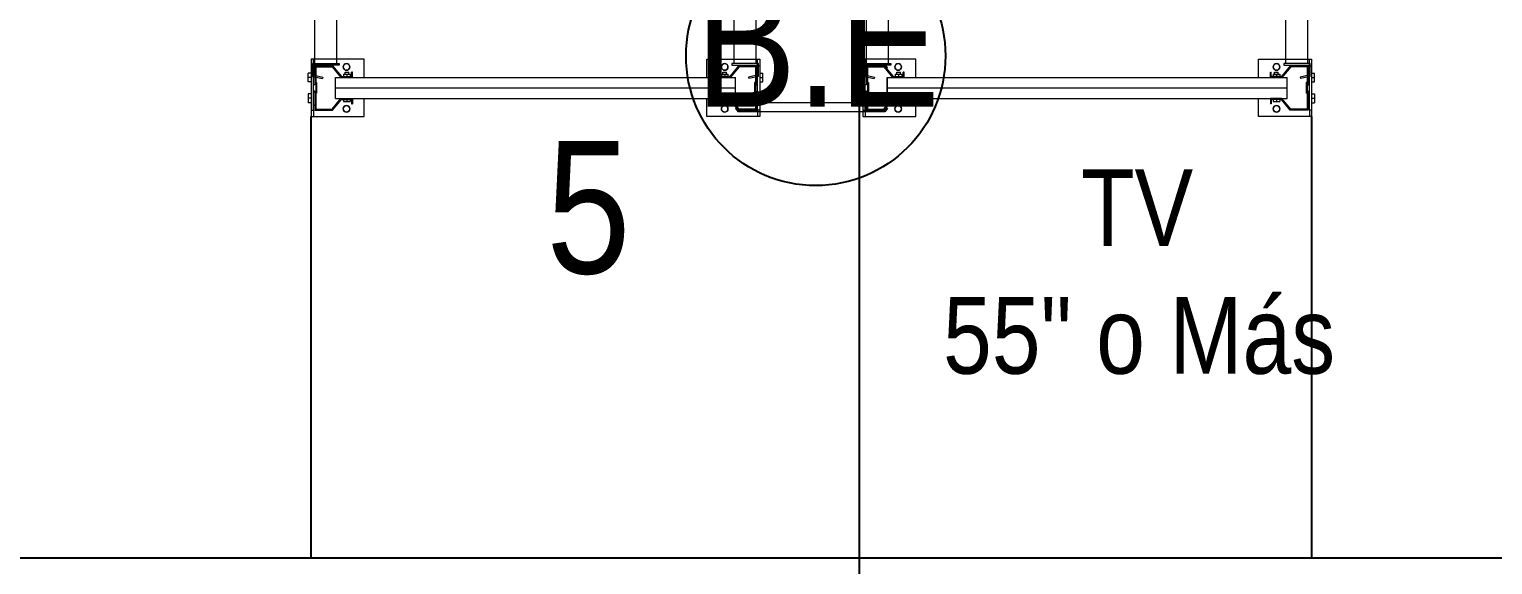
# Model space of a CAD drawing. Header units: metres. Extents: x 0 to 8715937, y -236336 to 216.
# Drawn here: x 126.767 to 130.083, y 72.114 to 73.327 of the extents above; entities that cross this region are included whole.
import ezdxf

# ---------------------------------------------------------------- set-up
doc = ezdxf.new("R2010")
doc.units = ezdxf.units.M
doc.header["$MEASUREMENT"] = 0
doc.header["$PDMODE"] = 3
doc.linetypes.add('ACAD_ISO10W100', pattern=[18, 12, -3, 0, -3])
for name, color, linetype in [('0-BLOCK-EQUIPAMIENTO', 7, 'Continuous'), ('0-BLOCK-ESTRUCTURA', 7, 'Continuous'), ('AAA BAST', 5, 'Continuous'), ('AAA CONECT', 3, 'Continuous'), ('AAA LARG', 1, 'Continuous'), ('COTAS INTERIORES', 2, 'Continuous'), ('EJES', 251, 'ACAD_ISO10W100'), ('INSTALACIONES', 165, 'Continuous'), ('MURO 20 - vista', 5, 'Continuous'), ('TEXTO', 7, 'Continuous')]:
    doc.layers.add(name, color=color, linetype=linetype)
doc.styles.add('AR', font='arial.ttf')
doc.dimstyles.new('CotaLoc0', dxfattribs={"dimtxt": 0.23, "dimasz": 0.18, "dimexe": 0.12, "dimexo": 0.37, "dimgap": 0.07, "dimtad": 1, "dimzin": 0, "dimdsep": 46, "dimtxsty": 'AR', "dimcen": 0.9, "dimclrd": 251, "dimclre": 251, "dimadec": 0, "dimazin": 0, "dimtfac": 1, "dimtofl": 0, "dimtmove": 1, "dimatfit": 3, "dimfxl": 0.18, "dimtolj": 1, "dimtzin": 0, "dimarcsym": 1})

# ---------------------------------------------------------------- blocks, each defined once
blk = doc.blocks.new('DPM-ESTRUCTURA')
at = {"layer": 'EJES', "ltscale": 0.4}
blk.add_line((40.9278, 41.5801), (40.9278, 112.3301), dxfattribs=at)
blk = doc.blocks.new('1A MODULO D FTE')
at = {"layer": 'AAA BAST', "lineweight": 5}
for points in [[(-2.34, 0.415), (-2.34, 0.417), (-2.35, 0.417), (-2.35, 0.44), (-2.326, 0.46), (-2.326, 0.5), (-2.366, 0.5), (-2.366, 0.498), (-2.386, 0.498), (-2.386, 0.5), (-2.426, 0.5), (-2.426, 0.46), (-2.402, 0.44), (-2.402, 0.417), (-2.412, 0.417), (-2.412, 0.415), (-2.4, 0.415), (-2.4, 0.4409), (-2.424, 0.4609), (-2.424, 0.498), (-2.388, 0.498), (-2.388, 0.496), (-2.364, 0.496), (-2.364, 0.498), (-2.328, 0.498), (-2.328, 0.4609), (-2.352, 0.4409), (-2.352, 0.415)], [(-2.34, -0.415), (-2.34, -0.417), (-2.35, -0.417), (-2.35, -0.44), (-2.326, -0.46), (-2.326, -0.5), (-2.366, -0.5), (-2.366, -0.498), (-2.386, -0.498), (-2.386, -0.5), (-2.426, -0.5), (-2.426, -0.46), (-2.402, -0.44), (-2.402, -0.417), (-2.412, -0.417), (-2.412, -0.415), (-2.4, -0.415), (-2.4, -0.4409), (-2.424, -0.4609), (-2.424, -0.498), (-2.388, -0.498), (-2.388, -0.496), (-2.364, -0.496), (-2.364, -0.498), (-2.328, -0.498), (-2.328, -0.4609), (-2.352, -0.4409), (-2.352, -0.415)], [(-2.34, -0.835), (-2.34, -0.833), (-2.35, -0.833), (-2.35, -0.81), (-2.326, -0.79), (-2.326, -0.75), (-2.366, -0.75), (-2.366, -0.752), (-2.386, -0.752), (-2.386, -0.75), (-2.426, -0.75), (-2.426, -0.79), (-2.402, -0.81), (-2.402, -0.833), (-2.412, -0.833), (-2.412, -0.835), (-2.4, -0.835), (-2.4, -0.8091), (-2.424, -0.7891), (-2.424, -0.752), (-2.388, -0.752), (-2.388, -0.754), (-2.364, -0.754), (-2.364, -0.752), (-2.328, -0.752), (-2.328, -0.7891), (-2.352, -0.8091), (-2.352, -0.835)], [(-2.34, -1.665), (-2.34, -1.667), (-2.35, -1.667), (-2.35, -1.69), (-2.326, -1.71), (-2.326, -1.75), (-2.366, -1.75), (-2.366, -1.748), (-2.386, -1.748), (-2.386, -1.75), (-2.426, -1.75), (-2.426, -1.71), (-2.402, -1.69), (-2.402, -1.667), (-2.412, -1.667), (-2.412, -1.665), (-2.4, -1.665), (-2.4, -1.6909), (-2.424, -1.7109), (-2.424, -1.748), (-2.388, -1.748), (-2.388, -1.746), (-2.364, -1.746), (-2.364, -1.748), (-2.328, -1.748), (-2.328, -1.7109), (-2.352, -1.6909), (-2.352, -1.665)]]:
    blk.add_hatch(color=251, dxfattribs=at).paths.add_polyline_path(points)
at = {"layer": 'AAA BAST', "color": 251, "lineweight": 5}
for p, q in [((-2.426, 0.5082), (-2.441, 0.5082)), ((-2.441, 0.5082), (-2.441, 0.3882)), ((-2.426, 0.5032), (-2.441, 0.5032)), ((-2.326, 0.5082), (-2.426, 0.5082)), ((-2.426, 0.5082), (-2.426, 0.5032)), ((-2.426, 0.5032), (-2.326, 0.5032)), ((-2.386, 0.5), (-2.426, 0.5)), ((-2.426, 0.5), (-2.426, 0.46)), ((-2.424, 0.498), (-2.424, 0.4609)), ((-2.388, 0.498), (-2.424, 0.498)), ((-2.416, 0.5), (-2.416, 0.5032)), ((-2.416, 0.5032), (-2.383, 0.5032)), ((-2.3895, 0.5152), (-2.4095, 0.5152)), ((-2.4095, 0.5082), (-2.4095, 0.5152)), ((-2.3995, 0.5082), (-2.3995, 0.5152)), ((-2.3895, 0.5082), (-2.3895, 0.5152)), ((-2.388, 0.498), (-2.388, 0.496)), ((-2.386, 0.5), (-2.386, 0.498)), ((-2.386, 0.5), (-2.383, 0.5)), ((-2.366, 0.498), (-2.386, 0.498)), ((-2.383, 0.5), (-2.383, 0.5032)), ((-2.369, 0.5), (-2.369, 0.5032)), ((-2.366, 0.5), (-2.369, 0.5)), ((-2.326, 0.5), (-2.366, 0.5)), ((-2.366, 0.5), (-2.366, 0.498)), ((-2.328, 0.498), (-2.364, 0.498)), ((-2.364, 0.498), (-2.364, 0.496)), ((-2.3625, 0.5152), (-2.3425, 0.5152)), ((-2.3625, 0.5082), (-2.3625, 0.5152)), ((-2.3525, 0.5082), (-2.3525, 0.5152)), ((-2.3425, 0.5082), (-2.3425, 0.5152)), ((-2.336, 0.5), (-2.336, 0.5032)), ((-2.328, 0.498), (-2.328, 0.4609)), ((-2.326, 0.5032), (-2.326, 0.5082)), ((-2.311, 0.5082), (-2.326, 0.5082)), ((-2.326, 0.5032), (-2.311, 0.5032)), ((-2.326, 0.5), (-2.326, 0.46)), ((-2.311, 0.3882), (-2.311, 0.5082)), ((-2.364, 0.496), (-2.388, 0.496)), ((-2.426, 0.46), (-2.402, 0.44)), ((-2.424, 0.4609), (-2.4, 0.4409)), ((-2.402, 0.436), (-2.407, 0.436)), ((-2.407, 0.421), (-2.407, 0.436)), ((-2.402, 0.44), (-2.402, 0.417)), ((-2.4, 0.453), (-2.376, 0.453)), ((-2.4, -0.453), (-2.4, 0.453)), ((-2.4, 0.4409), (-2.4, 0.415)), ((-2.376, 0.453), (-2.352, 0.453)), ((-2.376, -0.453), (-2.376, 0.453)), ((-2.328, 0.4609), (-2.352, 0.4409)), ((-2.352, -0.453), (-2.352, 0.453)), ((-2.352, 0.4409), (-2.352, 0.415)), ((-2.326, 0.46), (-2.35, 0.44)), ((-2.35, 0.44), (-2.35, 0.417)), ((-2.345, 0.436), (-2.35, 0.436)), ((-2.35, 0.421), (-2.35, 0.436)), ((-2.345, 0.421), (-2.345, 0.436)), ((-2.345, 0.4328), (-2.34, 0.4328)), ((-2.34, 0.4243), (-2.34, 0.4328)), ((-2.402, 0.417), (-2.412, 0.417)), ((-2.412, 0.417), (-2.412, 0.415)), ((-2.4, 0.415), (-2.412, 0.415)), ((-2.402, 0.4285), (-2.407, 0.4285)), ((-2.402, 0.421), (-2.407, 0.421)), ((-2.352, 0.415), (-2.34, 0.415)), ((-2.345, 0.4285), (-2.35, 0.4285)), ((-2.345, 0.421), (-2.35, 0.421)), ((-2.35, 0.417), (-2.34, 0.417)), ((-2.345, 0.4243), (-2.34, 0.4243)), ((-2.34, 0.415), (-2.34, 0.417)), ((-2.441, 0.3882), (-2.4, 0.3882)), ((-2.352, 0.3882), (-2.311, 0.3882)), ((-2.441, -0.5082), (-2.441, -0.3882)), ((-2.441, -0.3882), (-2.4, -0.3882)), ((-2.352, -0.3882), (-2.311, -0.3882)), ((-2.311, -0.3882), (-2.311, -0.5082)), ((-2.4, -0.415), (-2.412, -0.415)), ((-2.412, -0.417), (-2.412, -0.415)), ((-2.402, -0.417), (-2.412, -0.417)), ((-2.402, -0.4199), (-2.407, -0.4199)), ((-2.407, -0.4349), (-2.407, -0.4199)), ((-2.402, -0.4274), (-2.407, -0.4274)), ((-2.402, -0.44), (-2.402, -0.417)), ((-2.4, -0.4409), (-2.4, -0.415)), ((-2.352, -0.4409), (-2.352, -0.415)), ((-2.352, -0.415), (-2.34, -0.415)), ((-2.35, -0.44), (-2.35, -0.417)), ((-2.35, -0.417), (-2.34, -0.417)), ((-2.345, -0.4199), (-2.35, -0.4199)), ((-2.35, -0.4349), (-2.35, -0.4199)), ((-2.345, -0.4274), (-2.35, -0.4274)), ((-2.345, -0.4349), (-2.345, -0.4199)), ((-2.345, -0.4232), (-2.34, -0.4232)), ((-2.34, -0.415), (-2.34, -0.417)), ((-2.34, -0.4317), (-2.34, -0.4232)), ((-2.426, -0.46), (-2.402, -0.44)), ((-2.426, -0.5), (-2.426, -0.46)), ((-2.424, -0.4609), (-2.4, -0.4409)), ((-2.424, -0.498), (-2.424, -0.4609)), ((-2.402, -0.4349), (-2.407, -0.4349)), ((-2.4, -0.453), (-2.376, -0.453)), ((-2.376, -0.453), (-2.352, -0.453)), ((-2.328, -0.4609), (-2.352, -0.4409)), ((-2.345, -0.4349), (-2.35, -0.4349)), ((-2.326, -0.46), (-2.35, -0.44)), ((-2.345, -0.4317), (-2.34, -0.4317)), ((-2.328, -0.498), (-2.328, -0.4609)), ((-2.326, -0.5), (-2.326, -0.46)), ((-2.388, -0.498), (-2.388, -0.496)), ((-2.364, -0.496), (-2.388, -0.496)), ((-2.364, -0.498), (-2.364, -0.496)), ((-2.426, -0.5032), (-2.441, -0.5032)), ((-2.426, -0.5082), (-2.441, -0.5082)), ((-2.386, -0.5), (-2.426, -0.5)), ((-2.426, -0.5032), (-2.326, -0.5032)), ((-2.426, -0.5082), (-2.426, -0.5032)), ((-2.326, -0.5082), (-2.426, -0.5082)), ((-2.388, -0.498), (-2.424, -0.498)), ((-2.416, -0.5), (-2.416, -0.5032)), ((-2.416, -0.5032), (-2.383, -0.5032)), ((-2.4095, -0.5082), (-2.4095, -0.5152)), ((-2.3895, -0.5152), (-2.4095, -0.5152)), ((-2.3995, -0.5082), (-2.3995, -0.5152)), ((-2.3895, -0.5082), (-2.3895, -0.5152)), ((-2.366, -0.498), (-2.386, -0.498)), ((-2.386, -0.5), (-2.386, -0.498)), ((-2.386, -0.5), (-2.383, -0.5)), ((-2.383, -0.5), (-2.383, -0.5032)), ((-2.369, -0.5), (-2.369, -0.5032)), ((-2.366, -0.5), (-2.369, -0.5)), ((-2.366, -0.5), (-2.366, -0.498)), ((-2.326, -0.5), (-2.366, -0.5)), ((-2.328, -0.498), (-2.364, -0.498)), ((-2.3625, -0.5082), (-2.3625, -0.5152)), ((-2.3625, -0.5152), (-2.3425, -0.5152)), ((-2.3525, -0.5082), (-2.3525, -0.5152)), ((-2.3425, -0.5082), (-2.3425, -0.5152)), ((-2.336, -0.5), (-2.336, -0.5032)), ((-2.326, -0.5032), (-2.326, -0.5082)), ((-2.326, -0.5032), (-2.311, -0.5032)), ((-2.311, -0.5082), (-2.326, -0.5082)), ((-2.426, -0.7418), (-2.441, -0.7418)), ((-2.441, -0.7418), (-2.441, -0.8618)), ((-2.426, -0.7468), (-2.441, -0.7468)), ((-2.326, -0.7418), (-2.426, -0.7418)), ((-2.426, -0.7418), (-2.426, -0.7468)), ((-2.426, -0.7468), (-2.326, -0.7468)), ((-2.386, -0.75), (-2.426, -0.75)), ((-2.426, -0.75), (-2.426, -0.79)), ((-2.424, -0.752), (-2.424, -0.7891)), ((-2.388, -0.752), (-2.424, -0.752)), ((-2.416, -0.75), (-2.416, -0.7468)), ((-2.416, -0.7468), (-2.383, -0.7468)), ((-2.3895, -0.7348), (-2.4095, -0.7348)), ((-2.4095, -0.7418), (-2.4095, -0.7348)), ((-2.3995, -0.7418), (-2.3995, -0.7348)), ((-2.3895, -0.7418), (-2.3895, -0.7348)), ((-2.388, -0.752), (-2.388, -0.754)), ((-2.364, -0.754), (-2.388, -0.754)), ((-2.386, -0.75), (-2.386, -0.752)), ((-2.386, -0.75), (-2.383, -0.75)), ((-2.366, -0.752), (-2.386, -0.752)), ((-2.383, -0.75), (-2.383, -0.7468)), ((-2.369, -0.75), (-2.369, -0.7468)), ((-2.366, -0.75), (-2.369, -0.75)), ((-2.326, -0.75), (-2.366, -0.75)), ((-2.366, -0.75), (-2.366, -0.752)), ((-2.328, -0.752), (-2.364, -0.752)), ((-2.364, -0.752), (-2.364, -0.754)), ((-2.3625, -0.7348), (-2.3425, -0.7348)), ((-2.3625, -0.7418), (-2.3625, -0.7348)), ((-2.3525, -0.7418), (-2.3525, -0.7348)), ((-2.3425, -0.7418), (-2.3425, -0.7348)), ((-2.336, -0.75), (-2.336, -0.7468)), ((-2.328, -0.752), (-2.328, -0.7891)), ((-2.326, -0.7468), (-2.326, -0.7418)), ((-2.311, -0.7418), (-2.326, -0.7418)), ((-2.326, -0.7468), (-2.311, -0.7468)), ((-2.326, -0.75), (-2.326, -0.79)), ((-2.311, -0.8618), (-2.311, -0.7418)), ((-2.426, -0.79), (-2.402, -0.81)), ((-2.424, -0.7891), (-2.4, -0.8091)), ((-2.328, -0.7891), (-2.352, -0.8091)), ((-2.326, -0.79), (-2.35, -0.81)), ((-2.402, -0.814), (-2.407, -0.814)), ((-2.407, -0.829), (-2.407, -0.814)), ((-2.402, -0.8215), (-2.407, -0.8215)), ((-2.402, -0.81), (-2.402, -0.833)), ((-2.4, -0.797), (-2.376, -0.797)), ((-2.4, -1.703), (-2.4, -0.797)), ((-2.4, -0.8091), (-2.4, -0.835)), ((-2.376, -0.797), (-2.352, -0.797)), ((-2.376, -1.703), (-2.376, -0.797)), ((-2.352, -1.703), (-2.352, -0.797)), ((-2.352, -0.8091), (-2.352, -0.835)), ((-2.35, -0.81), (-2.35, -0.833)), ((-2.345, -0.814), (-2.35, -0.814)), ((-2.35, -0.829), (-2.35, -0.814)), ((-2.345, -0.8215), (-2.35, -0.8215)), ((-2.345, -0.829), (-2.345, -0.814)), ((-2.345, -0.8172), (-2.34, -0.8172)), ((-2.345, -0.8257), (-2.34, -0.8257)), ((-2.34, -0.8257), (-2.34, -0.8172)), ((-2.441, -0.8618), (-2.4, -0.8618)), ((-2.402, -0.833), (-2.412, -0.833)), ((-2.412, -0.833), (-2.412, -0.835)), ((-2.4, -0.835), (-2.412, -0.835)), ((-2.402, -0.829), (-2.407, -0.829)), ((-2.352, -0.835), (-2.34, -0.835)), ((-2.352, -0.8618), (-2.311, -0.8618)), ((-2.345, -0.829), (-2.35, -0.829)), ((-2.35, -0.833), (-2.34, -0.833)), ((-2.34, -0.835), (-2.34, -0.833)), ((-2.441, -1.7582), (-2.441, -1.6382)), ((-2.441, -1.6382), (-2.4, -1.6382)), ((-2.352, -1.6382), (-2.311, -1.6382)), ((-2.311, -1.6382), (-2.311, -1.7582)), ((-2.426, -1.71), (-2.402, -1.69)), ((-2.424, -1.7109), (-2.4, -1.6909)), ((-2.4, -1.665), (-2.412, -1.665)), ((-2.412, -1.667), (-2.412, -1.665)), ((-2.402, -1.667), (-2.412, -1.667)), ((-2.402, -1.6699), (-2.407, -1.6699)), ((-2.407, -1.6849), (-2.407, -1.6699)), ((-2.402, -1.6774), (-2.407, -1.6774)), ((-2.402, -1.6849), (-2.407, -1.6849)), ((-2.402, -1.69), (-2.402, -1.667)), ((-2.4, -1.6909), (-2.4, -1.665)), ((-2.352, -1.6909), (-2.352, -1.665)), ((-2.352, -1.665), (-2.34, -1.665)), ((-2.328, -1.7109), (-2.352, -1.6909)), ((-2.35, -1.69), (-2.35, -1.667)), ((-2.35, -1.667), (-2.34, -1.667)), ((-2.345, -1.6699), (-2.35, -1.6699)), ((-2.35, -1.6849), (-2.35, -1.6699)), ((-2.345, -1.6774), (-2.35, -1.6774)), ((-2.345, -1.6849), (-2.35, -1.6849)), ((-2.326, -1.71), (-2.35, -1.69)), ((-2.345, -1.6849), (-2.345, -1.6699)), ((-2.345, -1.6732), (-2.34, -1.6732)), ((-2.345, -1.6817), (-2.34, -1.6817)), ((-2.34, -1.665), (-2.34, -1.667)), ((-2.34, -1.6817), (-2.34, -1.6732)), ((-2.426, -1.75), (-2.426, -1.71)), ((-2.424, -1.748), (-2.424, -1.7109)), ((-2.4, -1.703), (-2.376, -1.703)), ((-2.376, -1.703), (-2.352, -1.703)), ((-2.328, -1.748), (-2.328, -1.7109)), ((-2.326, -1.75), (-2.326, -1.71)), ((-2.426, -1.7532), (-2.441, -1.7532)), ((-2.386, -1.75), (-2.426, -1.75)), ((-2.426, -1.7532), (-2.326, -1.7532)), ((-2.426, -1.7582), (-2.426, -1.7532)), ((-2.388, -1.748), (-2.424, -1.748)), ((-2.416, -1.75), (-2.416, -1.7532)), ((-2.416, -1.7532), (-2.383, -1.7532)), ((-2.388, -1.748), (-2.388, -1.746)), ((-2.364, -1.746), (-2.388, -1.746)), ((-2.366, -1.748), (-2.386, -1.748)), ((-2.386, -1.75), (-2.386, -1.748)), ((-2.386, -1.75), (-2.383, -1.75)), ((-2.383, -1.75), (-2.383, -1.7532)), ((-2.369, -1.75), (-2.369, -1.7532)), ((-2.366, -1.75), (-2.369, -1.75)), ((-2.366, -1.75), (-2.366, -1.748)), ((-2.326, -1.75), (-2.366, -1.75)), ((-2.364, -1.748), (-2.364, -1.746)), ((-2.328, -1.748), (-2.364, -1.748)), ((-2.336, -1.75), (-2.336, -1.7532)), ((-2.326, -1.7532), (-2.326, -1.7582)), ((-2.326, -1.7532), (-2.311, -1.7532)), ((-2.426, -1.7582), (-2.441, -1.7582)), ((-2.326, -1.7582), (-2.426, -1.7582)), ((-2.4095, -1.7582), (-2.4095, -1.7652)), ((-2.3895, -1.7652), (-2.4095, -1.7652)), ((-2.3995, -1.7582), (-2.3995, -1.7652)), ((-2.3895, -1.7582), (-2.3895, -1.7652)), ((-2.3625, -1.7582), (-2.3625, -1.7652)), ((-2.3625, -1.7652), (-2.3425, -1.7652)), ((-2.3525, -1.7582), (-2.3525, -1.7652)), ((-2.3425, -1.7582), (-2.3425, -1.7652)), ((-2.311, -1.7582), (-2.326, -1.7582))]:
    blk.add_line(p, q, dxfattribs=at)
for centre in [(-2.4235, 0.4285), (-2.3285, 0.4285), (-2.4235, -0.4285), (-2.3285, -0.4285), (-2.4235, -0.8215), (-2.3285, -0.8215), (-2.4235, -1.6785), (-2.3285, -1.6785)]:
    blk.add_circle(centre, 0.0075, dxfattribs=at)
at = {"layer": 'AAA CONECT', "color": 251, "lineweight": 5}
for p, q in [((-2.4223, -0.4527), (-2.43, -0.4591)), ((-2.421, -0.4542), (-2.428, -0.46)), ((-2.428, -0.5016), (-2.428, -0.46)), ((-2.4223, -0.4527), (-2.421, -0.4542)), ((-2.3297, -0.4527), (-2.331, -0.4542)), ((-2.331, -0.4542), (-2.324, -0.46)), ((-2.3297, -0.4527), (-2.322, -0.4591)), ((-2.324, -0.5016), (-2.324, -0.46)), ((-2.428, -0.5016), (-2.415, -0.5016)), ((-2.41, -0.5066), (-2.415, -0.5016)), ((-2.342, -0.5066), (-2.337, -0.5016)), ((-2.324, -0.5016), (-2.337, -0.5016)), ((-2.428, -0.7484), (-2.428, -0.79)), ((-2.428, -0.7484), (-2.415, -0.7484)), ((-2.41, -0.7434), (-2.415, -0.7484)), ((-2.4223, -0.7973), (-2.43, -0.7909)), ((-2.421, -0.7958), (-2.428, -0.79)), ((-2.4223, -0.7973), (-2.421, -0.7958))]:
    blk.add_line(p, q, dxfattribs=at)
at = {"layer": 'AAA CONECT', "color": 251, "lineweight": 5, "ltscale": 0.21}
for p, q in [((-2.43, -0.4591), (-2.43, -0.7909)), ((-2.41, -0.5066), (-2.41, -0.7434))]:
    blk.add_line(p, q, dxfattribs=at)
at = {"layer": 'AAA LARG', "color": 251, "lineweight": 5}
for p, q in [((-2.35, 0.505), (-2.3547, 0.4829)), ((-2.3474, 0.5018), (-2.3516, 0.4822)), ((-2.35, 0.505), (-2.321, 0.505)), ((-2.3242, 0.5018), (-2.3474, 0.5018)), ((-2.3242, 0.445), (-2.3242, 0.5018)), ((-2.321, 0.505), (-2.321, 0.445)), ((-2.321, 0.5), (-0.031, 0.5)), ((-2.3516, 0.4822), (-2.3547, 0.4829)), ((-2.321, 0.445), (-2.3242, 0.445)), ((-2.321, 0.45), (-0.031, 0.45)), ((-2.321, -0.445), (-2.3242, -0.445)), ((-2.3242, -0.445), (-2.3242, -0.5018)), ((-2.321, -0.505), (-2.321, -0.445)), ((-2.321, -0.45), (-0.031, -0.45)), ((-2.3516, -0.4822), (-2.3547, -0.4829)), ((-2.35, -0.505), (-2.3547, -0.4829)), ((-2.3474, -0.5018), (-2.3516, -0.4822)), ((-2.35, -0.505), (-2.321, -0.505)), ((-2.3242, -0.5018), (-2.3474, -0.5018)), ((-2.321, -0.5), (-0.031, -0.5)), ((-2.35, -0.745), (-2.3547, -0.7671)), ((-2.3474, -0.7482), (-2.3516, -0.7678)), ((-2.35, -0.745), (-2.321, -0.745)), ((-2.3242, -0.7482), (-2.3474, -0.7482)), ((-2.3242, -0.805), (-2.3242, -0.7482)), ((-2.321, -0.745), (-2.321, -0.805)), ((-2.321, -0.75), (-0.031, -0.75)), ((-2.3516, -0.7678), (-2.3547, -0.7671)), ((-2.321, -0.805), (-2.3242, -0.805)), ((-2.321, -0.8), (-0.031, -0.8)), ((-2.321, -1.695), (-2.3242, -1.695)), ((-2.3242, -1.695), (-2.3242, -1.7518)), ((-2.321, -1.755), (-2.321, -1.695)), ((-2.321, -1.7), (-0.031, -1.7)), ((-2.3516, -1.7322), (-2.3547, -1.7329)), ((-2.35, -1.755), (-2.3547, -1.7329)), ((-2.3474, -1.7518), (-2.3516, -1.7322)), ((-2.35, -1.755), (-2.321, -1.755)), ((-2.3242, -1.7518), (-2.3474, -1.7518)), ((-2.321, -1.75), (-0.031, -1.75))]:
    blk.add_line(p, q, dxfattribs=at)
blk = doc.blocks.new('DPM-EQUIPAMIENTO')
at = {"layer": 'INSTALACIONES', "ltscale": 0.1}
for p, q in [((39.6857, 72.1293), (39.6857, 73.1293)), ((41.9521, 73.1293), (41.9521, 72.1293)), ((42.2145, 72.1293), (39.6481, 72.1293)), ((41.9521, 72.1293), (39.6857, 72.1293))]:
    blk.add_line(p, q, dxfattribs=at)
at = {"layer": 'AAA BAST', "xscale": -1, "rotation": 270}
blk.add_blockref('1A MODULO D FTE', (41.4439, 75.5703), dxfattribs=at)
blk = doc.blocks.new('*D144')
at = {"layer": 'COTAS INTERIORES', "color": 251, "lineweight": -2, "ltscale": 0.1, "transparency": 16777216}
for p, q in [((122.6478, 71.7572), (122.6478, 71.4572)), ((140.6478, 71.7572), (140.6478, 71.4572)), ((140.4678, 71.5772), (122.8278, 71.5772))]:
    blk.add_line(p, q, dxfattribs=at)
at = {"layer": 'COTAS INTERIORES', "color": 251, "ltscale": 0.1, "transparency": 16777216}
for points in [[(122.8278, 71.6072), (122.8278, 71.5472), (122.6478, 71.5772)], [(140.4678, 71.6072), (140.4678, 71.5472), (140.6478, 71.5772)]]:
    blk.add_solid(points, dxfattribs=at)
at = {"layer": 'Defpoints', "color": 0, "ltscale": 0.1, "transparency": 16777216}
for p in [(122.6478, 72.1293), (140.6478, 72.1293), (122.6478, 71.5772)]:
    blk.add_point(p, dxfattribs=at)
at = {"layer": 'COTAS INTERIORES', "color": 0, "ltscale": 0.1, "transparency": 16777216, "insert": (131.6478, 71.7647), "char_height": 0.23, "attachment_point": 5, "style": 'AR'}
blk.add_mtext('\\A1;18.00', dxfattribs=at)

msp = doc.modelspace()

# ---------------------------------------------------------------- hatches: boundary and pattern name
at = {"layer": 'AAA BAST', "lineweight": 5}
for points in [[(127.4989, 73.2303), (127.4969, 73.2303), (127.4969, 73.2203), (127.4739, 73.2203), (127.4539, 73.2443), (127.4139, 73.2443), (127.4139, 73.2043), (127.4159, 73.2043), (127.4159, 73.1843), (127.4139, 73.1843), (127.4139, 73.1443), (127.4539, 73.1443), (127.4739, 73.1683), (127.4969, 73.1683), (127.4969, 73.1583), (127.4989, 73.1583), (127.4989, 73.1703), (127.473, 73.1703), (127.453, 73.1463), (127.4159, 73.1463), (127.4159, 73.1823), (127.4179, 73.1823), (127.4179, 73.2063), (127.4159, 73.2063), (127.4159, 73.2423), (127.453, 73.2423), (127.473, 73.2183), (127.4989, 73.2183)], [(128.3289, 73.2303), (128.3309, 73.2303), (128.3309, 73.2203), (128.3539, 73.2203), (128.3739, 73.2443), (128.4139, 73.2443), (128.4139, 73.2043), (128.4119, 73.2043), (128.4119, 73.1843), (128.4139, 73.1843), (128.4139, 73.1443), (128.3739, 73.1443), (128.3539, 73.1683), (128.3309, 73.1683), (128.3309, 73.1583), (128.3289, 73.1583), (128.3289, 73.1703), (128.3549, 73.1703), (128.3749, 73.1463), (128.4119, 73.1463), (128.4119, 73.1823), (128.4099, 73.1823), (128.4099, 73.2063), (128.4119, 73.2063), (128.4119, 73.2423), (128.3749, 73.2423), (128.3549, 73.2183), (128.3289, 73.2183)], [(128.7489, 73.2303), (128.7469, 73.2303), (128.7469, 73.2203), (128.7239, 73.2203), (128.7039, 73.2443), (128.6639, 73.2443), (128.6639, 73.2043), (128.6659, 73.2043), (128.6659, 73.1843), (128.6639, 73.1843), (128.6639, 73.1443), (128.7039, 73.1443), (128.7239, 73.1683), (128.7469, 73.1683), (128.7469, 73.1583), (128.7489, 73.1583), (128.7489, 73.1703), (128.723, 73.1703), (128.703, 73.1463), (128.6659, 73.1463), (128.6659, 73.1823), (128.6679, 73.1823), (128.6679, 73.2063), (128.6659, 73.2063), (128.6659, 73.2423), (128.703, 73.2423), (128.723, 73.2183), (128.7489, 73.2183)], [(129.5789, 73.2303), (129.5809, 73.2303), (129.5809, 73.2203), (129.6039, 73.2203), (129.6239, 73.2443), (129.6639, 73.2443), (129.6639, 73.2043), (129.6619, 73.2043), (129.6619, 73.1843), (129.6639, 73.1843), (129.6639, 73.1443), (129.6239, 73.1443), (129.6039, 73.1683), (129.5809, 73.1683), (129.5809, 73.1583), (129.5789, 73.1583), (129.5789, 73.1703), (129.6049, 73.1703), (129.6249, 73.1463), (129.6619, 73.1463), (129.6619, 73.1823), (129.6599, 73.1823), (129.6599, 73.2063), (129.6619, 73.2063), (129.6619, 73.2423), (129.6249, 73.2423), (129.6049, 73.2183), (129.5789, 73.2183)]]:
    msp.add_hatch(color=251, dxfattribs=at).paths.add_polyline_path(points)
at = {"layer": 'MURO 20 - vista', "ltscale": 0.1}
h = msp.add_hatch(dxfattribs=at)
h.set_pattern_fill('ANSI31', color=0)
h.paths.add_polyline_path([(128.5639, 73.5604), (128.5639, 73.3443), (128.6478, 73.3443), (128.6478, 73.5436, 0.073203)], flags=16)
h.paths.add_polyline_path([(128.1752, 72.9887), (128.8793, 72.9887), (128.8793, 73.6133), (128.1752, 73.6133)], flags=9)

# ---------------------------------------------------------------- linework, layer by layer
at = {"ltscale": 0.1}
msp.add_lwpolyline([(122.6655, 88.6593), (140.6478, 88.6593), (140.6478, 72.1293), (122.6655, 72.1293)], close=True, dxfattribs=at)
at = {"layer": 'AAA BAST', "color": 251, "lineweight": 5}
for p, q in [((127.5257, 73.2593), (127.4057, 73.2593)), ((127.4057, 73.2593), (127.4057, 73.2443)), ((127.4107, 73.2443), (127.4107, 73.2593)), ((127.5257, 73.2183), (127.5257, 73.2593)), ((128.3021, 73.2183), (128.3021, 73.2593)), ((128.3021, 73.2593), (128.4221, 73.2593)), ((128.4171, 73.2443), (128.4171, 73.2593)), ((128.4221, 73.2593), (128.4221, 73.2443)), ((128.7757, 73.2593), (128.6557, 73.2593)), ((128.6557, 73.2593), (128.6557, 73.2443)), ((128.6607, 73.2443), (128.6607, 73.2593)), ((128.7757, 73.2183), (128.7757, 73.2593)), ((129.5521, 73.2183), (129.5521, 73.2593)), ((129.5521, 73.2593), (129.6721, 73.2593)), ((129.6671, 73.2443), (129.6671, 73.2593)), ((129.6721, 73.2593), (129.6721, 73.2443)), ((127.3987, 73.2078), (127.3987, 73.2278)), ((127.4057, 73.2278), (127.3987, 73.2278)), ((127.4057, 73.2178), (127.3987, 73.2178)), ((127.4107, 73.2443), (127.4057, 73.2443)), ((127.4057, 73.2443), (127.4057, 73.1443)), ((127.4107, 73.1443), (127.4107, 73.2443)), ((127.4139, 73.2343), (127.4107, 73.2343)), ((127.4139, 73.2443), (127.4139, 73.2043)), ((127.4139, 73.2443), (127.4539, 73.2443)), ((127.4159, 73.2423), (127.453, 73.2423)), ((127.4159, 73.2423), (127.4159, 73.2063)), ((127.453, 73.2423), (127.473, 73.2183)), ((127.4539, 73.2443), (127.4739, 73.2203)), ((127.461, 73.1943), (127.461, 73.2183)), ((127.461, 73.2183), (128.3669, 73.2183)), ((127.473, 73.2183), (127.4989, 73.2183)), ((127.4739, 73.2203), (127.4969, 73.2203)), ((127.479, 73.2253), (127.479, 73.2203)), ((127.479, 73.2253), (127.494, 73.2253)), ((127.479, 73.2203), (127.494, 73.2203)), ((127.4822, 73.2253), (127.4822, 73.2303)), ((127.4822, 73.2303), (127.4907, 73.2303)), ((127.4865, 73.2253), (127.4865, 73.2203)), ((127.4907, 73.2253), (127.4907, 73.2303)), ((127.494, 73.2253), (127.494, 73.2203)), ((127.4969, 73.2203), (127.4969, 73.2303)), ((127.4989, 73.2303), (127.4969, 73.2303)), ((127.4989, 73.2183), (127.4989, 73.2303)), ((128.3289, 73.2183), (128.3289, 73.2303)), ((128.3289, 73.2303), (128.3309, 73.2303)), ((128.3549, 73.2183), (128.3289, 73.2183)), ((128.3309, 73.2203), (128.3309, 73.2303)), ((128.3539, 73.2203), (128.3309, 73.2203)), ((128.3349, 73.2253), (128.3349, 73.2203)), ((128.3349, 73.2253), (128.3499, 73.2253)), ((128.3349, 73.2203), (128.3499, 73.2203)), ((128.3382, 73.2253), (128.3382, 73.2303)), ((128.3382, 73.2303), (128.3467, 73.2303)), ((128.3424, 73.2253), (128.3424, 73.2203)), ((128.3467, 73.2253), (128.3467, 73.2303)), ((128.3499, 73.2253), (128.3499, 73.2203)), ((128.3739, 73.2443), (128.3539, 73.2203)), ((128.3749, 73.2423), (128.3549, 73.2183)), ((128.3669, 73.1943), (128.3669, 73.2183)), ((128.4139, 73.2443), (128.3739, 73.2443)), ((128.4119, 73.2423), (128.3749, 73.2423)), ((128.4119, 73.2423), (128.4119, 73.2063)), ((128.4139, 73.2443), (128.4139, 73.2043)), ((128.4139, 73.2343), (128.4171, 73.2343)), ((128.4171, 73.1443), (128.4171, 73.2443)), ((128.4171, 73.2443), (128.4221, 73.2443)), ((128.4221, 73.2443), (128.4221, 73.1443)), ((128.4221, 73.2278), (128.4291, 73.2278)), ((128.4221, 73.2178), (128.4291, 73.2178)), ((128.4291, 73.2078), (128.4291, 73.2278)), ((128.6487, 73.2078), (128.6487, 73.2278)), ((128.6557, 73.2278), (128.6487, 73.2278)), ((128.6557, 73.2178), (128.6487, 73.2178)), ((128.6607, 73.2443), (128.6557, 73.2443)), ((128.6557, 73.2443), (128.6557, 73.1443)), ((128.6607, 73.1443), (128.6607, 73.2443)), ((128.6639, 73.2343), (128.6607, 73.2343)), ((128.6639, 73.2443), (128.6639, 73.2043)), ((128.6639, 73.2443), (128.7039, 73.2443)), ((128.6659, 73.2423), (128.703, 73.2423)), ((128.6659, 73.2423), (128.6659, 73.2063)), ((128.703, 73.2423), (128.723, 73.2183)), ((128.7039, 73.2443), (128.7239, 73.2203)), ((128.711, 73.1943), (128.711, 73.2183)), ((128.711, 73.2183), (129.6169, 73.2183)), ((128.723, 73.2183), (128.7489, 73.2183)), ((128.7239, 73.2203), (128.7469, 73.2203)), ((128.729, 73.2253), (128.729, 73.2203)), ((128.729, 73.2253), (128.744, 73.2253)), ((128.729, 73.2203), (128.744, 73.2203)), ((128.7322, 73.2253), (128.7322, 73.2303)), ((128.7322, 73.2303), (128.7407, 73.2303)), ((128.7365, 73.2253), (128.7365, 73.2203)), ((128.7407, 73.2253), (128.7407, 73.2303)), ((128.744, 73.2253), (128.744, 73.2203)), ((128.7469, 73.2203), (128.7469, 73.2303)), ((128.7489, 73.2303), (128.7469, 73.2303)), ((128.7489, 73.2183), (128.7489, 73.2303)), ((129.5789, 73.2183), (129.5789, 73.2303)), ((129.5789, 73.2303), (129.5809, 73.2303)), ((129.6049, 73.2183), (129.5789, 73.2183)), ((129.5809, 73.2203), (129.5809, 73.2303)), ((129.6039, 73.2203), (129.5809, 73.2203)), ((129.5849, 73.2253), (129.5849, 73.2203)), ((129.5849, 73.2253), (129.5999, 73.2253)), ((129.5849, 73.2203), (129.5999, 73.2203)), ((129.5882, 73.2253), (129.5882, 73.2303)), ((129.5882, 73.2303), (129.5967, 73.2303)), ((129.5924, 73.2253), (129.5924, 73.2203)), ((129.5967, 73.2253), (129.5967, 73.2303)), ((129.5999, 73.2253), (129.5999, 73.2203)), ((129.6239, 73.2443), (129.6039, 73.2203)), ((129.6249, 73.2423), (129.6049, 73.2183)), ((129.6169, 73.1943), (129.6169, 73.2183)), ((129.6639, 73.2443), (129.6239, 73.2443)), ((129.6619, 73.2423), (129.6249, 73.2423)), ((129.6619, 73.2423), (129.6619, 73.2063)), ((129.6639, 73.2443), (129.6639, 73.2043)), ((129.6639, 73.2343), (129.6671, 73.2343)), ((129.6671, 73.1443), (129.6671, 73.2443)), ((129.6671, 73.2443), (129.6721, 73.2443)), ((129.6721, 73.2443), (129.6721, 73.1443)), ((129.6721, 73.2278), (129.6791, 73.2278)), ((129.6721, 73.2178), (129.6791, 73.2178)), ((129.6791, 73.2078), (129.6791, 73.2278)), ((127.4057, 73.2078), (127.3987, 73.2078)), ((127.3987, 73.1808), (127.3987, 73.1608)), ((127.4057, 73.1808), (127.3987, 73.1808)), ((127.4139, 73.2013), (127.4107, 73.2013)), ((127.4139, 73.1873), (127.4107, 73.1873)), ((127.4107, 73.1543), (127.4107, 73.1873)), ((127.4139, 73.2043), (127.4159, 73.2043)), ((127.4139, 73.2043), (127.4139, 73.2013)), ((127.4139, 73.1843), (127.4139, 73.1873)), ((127.4139, 73.1843), (127.4139, 73.1443)), ((127.4139, 73.1843), (127.4159, 73.1843)), ((127.4159, 73.2063), (127.4179, 73.2063)), ((127.4159, 73.2043), (127.4159, 73.1843)), ((127.4159, 73.1823), (127.4159, 73.1463)), ((127.4159, 73.1823), (127.4179, 73.1823)), ((127.4179, 73.2063), (127.4179, 73.1823)), ((127.461, 73.1703), (127.461, 73.1943)), ((127.461, 73.1943), (128.3669, 73.1943)), ((128.3669, 73.1703), (128.3669, 73.1943)), ((128.4119, 73.2063), (128.4099, 73.2063)), ((128.4099, 73.2063), (128.4099, 73.1823)), ((128.4119, 73.1823), (128.4099, 73.1823)), ((128.4119, 73.2043), (128.4119, 73.1843)), ((128.4139, 73.2043), (128.4119, 73.2043)), ((128.4139, 73.1843), (128.4119, 73.1843)), ((128.4119, 73.1823), (128.4119, 73.1463)), ((128.4139, 73.2043), (128.4139, 73.2013)), ((128.4139, 73.2013), (128.4171, 73.2013)), ((128.4139, 73.1873), (128.4171, 73.1873)), ((128.4139, 73.1843), (128.4139, 73.1873)), ((128.4139, 73.1843), (128.4139, 73.1443)), ((128.4171, 73.1543), (128.4171, 73.1873)), ((128.4221, 73.2078), (128.4291, 73.2078)), ((128.4221, 73.1808), (128.4291, 73.1808)), ((128.4291, 73.1808), (128.4291, 73.1608)), ((128.6557, 73.2078), (128.6487, 73.2078)), ((128.6487, 73.1808), (128.6487, 73.1608)), ((128.6557, 73.1808), (128.6487, 73.1808)), ((128.6639, 73.2013), (128.6607, 73.2013)), ((128.6639, 73.1873), (128.6607, 73.1873)), ((128.6607, 73.1543), (128.6607, 73.1873)), ((128.6639, 73.2043), (128.6659, 73.2043)), ((128.6639, 73.2043), (128.6639, 73.2013)), ((128.6639, 73.1843), (128.6639, 73.1873)), ((128.6639, 73.1843), (128.6639, 73.1443)), ((128.6639, 73.1843), (128.6659, 73.1843)), ((128.6659, 73.2063), (128.6679, 73.2063)), ((128.6659, 73.2043), (128.6659, 73.1843)), ((128.6659, 73.1823), (128.6659, 73.1463)), ((128.6659, 73.1823), (128.6679, 73.1823)), ((128.6679, 73.2063), (128.6679, 73.1823)), ((128.711, 73.1703), (128.711, 73.1943)), ((128.711, 73.1943), (129.6169, 73.1943)), ((129.6169, 73.1703), (129.6169, 73.1943)), ((129.6619, 73.2063), (129.6599, 73.2063)), ((129.6599, 73.2063), (129.6599, 73.1823)), ((129.6619, 73.1823), (129.6599, 73.1823)), ((129.6619, 73.2043), (129.6619, 73.1843)), ((129.6639, 73.2043), (129.6619, 73.2043)), ((129.6639, 73.1843), (129.6619, 73.1843)), ((129.6619, 73.1823), (129.6619, 73.1463)), ((129.6639, 73.2043), (129.6639, 73.2013)), ((129.6639, 73.2013), (129.6671, 73.2013)), ((129.6639, 73.1873), (129.6671, 73.1873)), ((129.6639, 73.1843), (129.6639, 73.1873)), ((129.6639, 73.1843), (129.6639, 73.1443)), ((129.6671, 73.1543), (129.6671, 73.1873)), ((129.6721, 73.2078), (129.6791, 73.2078)), ((129.6721, 73.1808), (129.6791, 73.1808)), ((129.6791, 73.1808), (129.6791, 73.1608)), ((127.4057, 73.1708), (127.3987, 73.1708)), ((127.4057, 73.1608), (127.3987, 73.1608)), ((127.4139, 73.1543), (127.4107, 73.1543)), ((127.4159, 73.1463), (127.453, 73.1463)), ((127.453, 73.1463), (127.473, 73.1703)), ((127.4539, 73.1443), (127.4739, 73.1683)), ((127.461, 73.1703), (128.3669, 73.1703)), ((127.473, 73.1703), (127.4989, 73.1703)), ((127.4739, 73.1683), (127.4969, 73.1683)), ((127.479, 73.1683), (127.479, 73.1633)), ((127.479, 73.1633), (127.494, 73.1633)), ((127.4865, 73.1683), (127.4865, 73.1633)), ((127.494, 73.1683), (127.494, 73.1633)), ((127.4969, 73.1683), (127.4969, 73.1583)), ((127.4969, 73.1583), (127.4989, 73.1583)), ((127.4989, 73.1703), (127.4989, 73.1583)), ((127.5257, 73.1293), (127.5257, 73.1703)), ((128.3021, 73.1293), (128.3021, 73.1703)), ((128.3549, 73.1703), (128.3289, 73.1703)), ((128.3289, 73.1703), (128.3289, 73.1583)), ((128.3309, 73.1583), (128.3289, 73.1583)), ((128.3539, 73.1683), (128.3309, 73.1683)), ((128.3309, 73.1683), (128.3309, 73.1583)), ((128.3349, 73.1683), (128.3349, 73.1633)), ((128.3349, 73.1633), (128.3499, 73.1633)), ((128.3424, 73.1683), (128.3424, 73.1633)), ((128.3499, 73.1683), (128.3499, 73.1633)), ((128.3739, 73.1443), (128.3539, 73.1683)), ((128.3749, 73.1463), (128.3549, 73.1703)), ((128.4119, 73.1463), (128.3749, 73.1463)), ((128.4139, 73.1543), (128.4171, 73.1543)), ((128.4221, 73.1708), (128.4291, 73.1708)), ((128.4221, 73.1608), (128.4291, 73.1608)), ((128.6557, 73.1708), (128.6487, 73.1708)), ((128.6557, 73.1608), (128.6487, 73.1608)), ((128.6639, 73.1543), (128.6607, 73.1543)), ((128.6659, 73.1463), (128.703, 73.1463)), ((128.703, 73.1463), (128.723, 73.1703)), ((128.7039, 73.1443), (128.7239, 73.1683)), ((128.711, 73.1703), (129.6169, 73.1703)), ((128.723, 73.1703), (128.7489, 73.1703)), ((128.7239, 73.1683), (128.7469, 73.1683)), ((128.729, 73.1683), (128.729, 73.1633)), ((128.729, 73.1633), (128.744, 73.1633)), ((128.7365, 73.1683), (128.7365, 73.1633)), ((128.744, 73.1683), (128.744, 73.1633)), ((128.7469, 73.1683), (128.7469, 73.1583)), ((128.7469, 73.1583), (128.7489, 73.1583)), ((128.7489, 73.1703), (128.7489, 73.1583)), ((128.7757, 73.1293), (128.7757, 73.1703)), ((129.5521, 73.1293), (129.5521, 73.1703)), ((129.6049, 73.1703), (129.5789, 73.1703)), ((129.5789, 73.1703), (129.5789, 73.1583)), ((129.5809, 73.1583), (129.5789, 73.1583)), ((129.6039, 73.1683), (129.5809, 73.1683)), ((129.5809, 73.1683), (129.5809, 73.1583)), ((129.5849, 73.1683), (129.5849, 73.1633)), ((129.5849, 73.1633), (129.5999, 73.1633)), ((129.5924, 73.1683), (129.5924, 73.1633)), ((129.5999, 73.1683), (129.5999, 73.1633)), ((129.6239, 73.1443), (129.6039, 73.1683)), ((129.6249, 73.1463), (129.6049, 73.1703)), ((129.6619, 73.1463), (129.6249, 73.1463)), ((129.6639, 73.1543), (129.6671, 73.1543)), ((129.6721, 73.1708), (129.6791, 73.1708)), ((129.6721, 73.1608), (129.6791, 73.1608)), ((127.4057, 73.1443), (127.4107, 73.1443)), ((127.4057, 73.1443), (127.4057, 73.1293)), ((127.4057, 73.1293), (127.5257, 73.1293)), ((127.4107, 73.1443), (127.4107, 73.1293)), ((127.4139, 73.1443), (127.4539, 73.1443)), ((128.4221, 73.1293), (128.3021, 73.1293)), ((128.4139, 73.1443), (128.3739, 73.1443)), ((128.4221, 73.1443), (128.4171, 73.1443)), ((128.4171, 73.1443), (128.4171, 73.1293)), ((128.4221, 73.1443), (128.4221, 73.1293)), ((128.6557, 73.1443), (128.6607, 73.1443)), ((128.6557, 73.1443), (128.6557, 73.1293)), ((128.6557, 73.1293), (128.7757, 73.1293)), ((128.6607, 73.1443), (128.6607, 73.1293)), ((128.6639, 73.1443), (128.7039, 73.1443)), ((129.6721, 73.1293), (129.5521, 73.1293)), ((129.6639, 73.1443), (129.6239, 73.1443)), ((129.6721, 73.1443), (129.6671, 73.1443)), ((129.6671, 73.1443), (129.6671, 73.1293)), ((129.6721, 73.1443), (129.6721, 73.1293))]:
    msp.add_line(p, q, dxfattribs=at)
for centre in [(127.4854, 73.2418), (128.3424, 73.2418), (128.7354, 73.2418), (129.5924, 73.2418), (127.4854, 73.1468), (128.3424, 73.1468), (128.7354, 73.1468), (129.5924, 73.1468)]:
    msp.add_circle(centre, 0.0075, dxfattribs=at)
at = {"layer": 'AAA CONECT', "color": 251, "lineweight": 5}
for p, q in [((128.6623, 73.2463), (128.7039, 73.2463)), ((128.6623, 73.2463), (128.6623, 73.2333)), ((128.7097, 73.2393), (128.7039, 73.2463)), ((128.7113, 73.2406), (128.7049, 73.2483)), ((128.6573, 73.2283), (128.6623, 73.2333)), ((128.7113, 73.2406), (128.7097, 73.2393)), ((128.3666, 73.148), (128.3681, 73.1492)), ((128.3666, 73.148), (128.373, 73.1403)), ((128.3681, 73.1492), (128.3739, 73.1423)), ((128.4205, 73.1603), (128.4155, 73.1553)), ((128.4155, 73.1423), (128.4155, 73.1553)), ((128.6573, 73.1603), (128.6623, 73.1553)), ((128.6623, 73.1423), (128.6623, 73.1553)), ((128.7097, 73.1492), (128.7039, 73.1423)), ((128.7113, 73.148), (128.7049, 73.1403)), ((128.7113, 73.148), (128.7097, 73.1492)), ((128.4155, 73.1423), (128.3739, 73.1423)), ((128.6623, 73.1423), (128.7039, 73.1423))]:
    msp.add_line(p, q, dxfattribs=at)
at = {"layer": 'AAA CONECT', "color": 251, "lineweight": 5, "ltscale": 0.21}
for p, q in [((128.6573, 73.1603), (128.4205, 73.1603)), ((128.7049, 73.1403), (128.373, 73.1403))]:
    msp.add_line(p, q, dxfattribs=at)
at = {"layer": 'AAA LARG', "color": 251, "lineweight": 5}
for p, q in [((127.4139, 73.2493), (127.4139, 75.5393)), ((127.4639, 73.2493), (127.4639, 75.5393)), ((128.3639, 73.2493), (128.3639, 75.5393)), ((128.4139, 73.2493), (128.4139, 75.5393)), ((128.6639, 73.2493), (128.6639, 75.5393)), ((128.7139, 73.2493), (128.7139, 75.5393)), ((129.6139, 73.2493), (129.6139, 75.5393)), ((129.6639, 73.2493), (129.6639, 75.5393)), ((127.4089, 73.2203), (127.4089, 73.2493)), ((127.4089, 73.2493), (127.4689, 73.2493)), ((127.4689, 73.2461), (127.4121, 73.2461)), ((127.4121, 73.2461), (127.4121, 73.2229)), ((127.4689, 73.2493), (127.4689, 73.2461)), ((128.4189, 73.2493), (128.3589, 73.2493)), ((128.3589, 73.2493), (128.3589, 73.2461)), ((128.3589, 73.2461), (128.4157, 73.2461)), ((128.4157, 73.2461), (128.4157, 73.2229)), ((128.4189, 73.2203), (128.4189, 73.2493)), ((128.6589, 73.2203), (128.6589, 73.2493)), ((128.6589, 73.2493), (128.7189, 73.2493)), ((128.7189, 73.2461), (128.6621, 73.2461)), ((128.6621, 73.2461), (128.6621, 73.2229)), ((128.7189, 73.2493), (128.7189, 73.2461)), ((129.6689, 73.2493), (129.6089, 73.2493)), ((129.6089, 73.2493), (129.6089, 73.2461)), ((129.6089, 73.2461), (129.6657, 73.2461)), ((129.6657, 73.2461), (129.6657, 73.2229)), ((129.6689, 73.2203), (129.6689, 73.2493)), ((127.4089, 73.2203), (127.431, 73.2156)), ((127.4121, 73.2229), (127.4317, 73.2187)), ((127.4317, 73.2187), (127.431, 73.2156)), ((128.4157, 73.2229), (128.3962, 73.2187)), ((128.3962, 73.2187), (128.3968, 73.2156)), ((128.4189, 73.2203), (128.3968, 73.2156)), ((128.6589, 73.2203), (128.681, 73.2156)), ((128.6621, 73.2229), (128.6817, 73.2187)), ((128.6817, 73.2187), (128.681, 73.2156)), ((129.6657, 73.2229), (129.6462, 73.2187)), ((129.6462, 73.2187), (129.6468, 73.2156)), ((129.6689, 73.2203), (129.6468, 73.2156))]:
    msp.add_line(p, q, dxfattribs=at)
at = {"layer": 'COTAS INTERIORES', "ltscale": 0.1}
msp.add_circle((128.5487, 73.2669), 0.2939, dxfattribs=at)

# ---------------------------------------------------------------- block references
at = {"layer": '0-BLOCK-EQUIPAMIENTO'}
msp.add_blockref('DPM-EQUIPAMIENTO', (87.72, 0), dxfattribs=at)
at = {"layer": '0-BLOCK-ESTRUCTURA', "ltscale": 0.1}
msp.add_blockref('DPM-ESTRUCTURA', (87.72, 0), dxfattribs=at)

# ---------------------------------------------------------------- texts
at = {"layer": 'TEXTO', "ltscale": 0.1, "attachment_point": 1, "style": 'AR'}
for s, insert, char_height in [('\\pi1.7855;{\\fArial Narrow|b0|i0|c0|p34;B.E}', (126.4901, 73.4519), 0.300033), ('\\pi1.9591;{\\fArial Narrow|b0|i0|c0|p34;5}', (125.9791, 73.0743), 0.300033), ('\\pi1.9168;{\\fArial Narrow|b0|i0|c0|p34;TV\\P\\pi1.6042;55" o Más}', (127.2329, 73.0098), 0.173554)]:
    msp.add_mtext_dynamic_manual_height_columns(s, width=4.08123, gutter_width=12.5, heights=[0], dxfattribs=dict(at, insert=insert, char_height=char_height))

# ---------------------------------------------------------------- dimensions: what is measured, and where the dimension line sits
at = {"layer": 'COTAS INTERIORES', "ltscale": 0.1}
dim = msp.add_linear_dim(base=(122.6478, 71.5772), p1=(140.6478, 72.1293), p2=(122.6478, 72.1293), dimstyle='CotaLoc0', override={"dimfxlon": 1}, dxfattribs=at)
dim.commit()
dim.dimension.update_dxf_attribs({"geometry": '*D144', "text_midpoint": (131.6478, 71.7647)})

doc.saveas('drawing.dxf')
